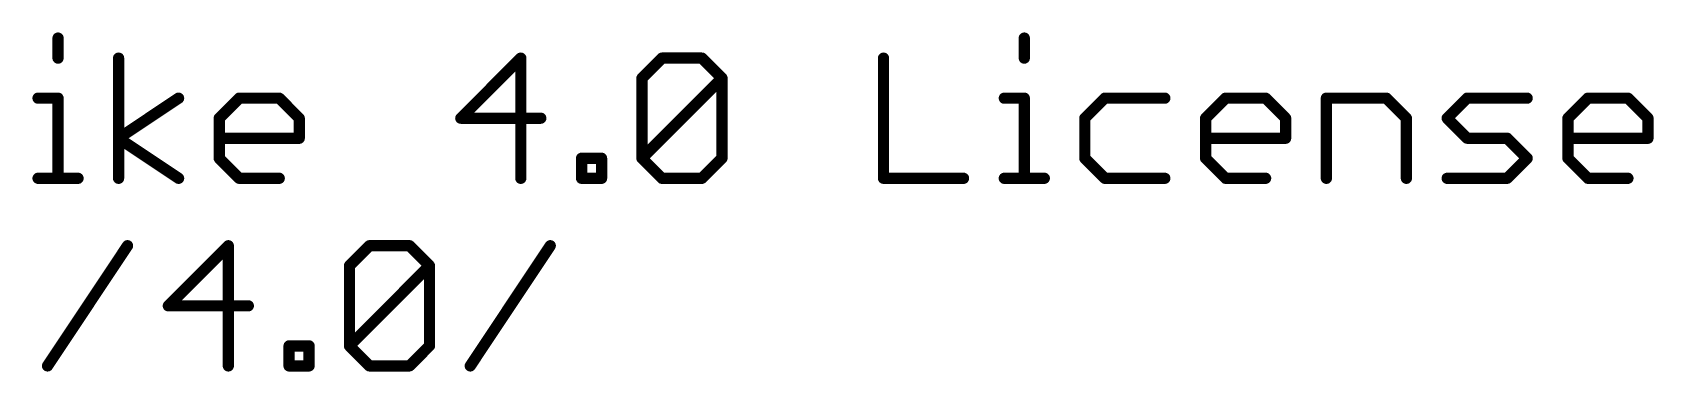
# Model space of a CAD drawing. Extents: x 0 to 108, y -11 to 121.
# Drawn here: x 86.4 to 108.38, y -7.62 to -3.03 of the extents above; entities that cross this region are included whole.
import ezdxf

# ---------------------------------------------------------------- set-up
doc = ezdxf.new("R2010")
doc.units = 0
doc.layers.add('51', color=53, linetype='CONTINUOUS')

msp = doc.modelspace()

# ---------------------------------------------------------------- linework, layer by layer
at = {"layer": '51', "const_width": 0.1524}
for points in [[(86.7495, -3.1056), (86.7495, -3.3768)], [(99.8467, -3.1056), (99.8467, -3.3768)], [(87.5698, -5.0038), (87.5698, -3.3768)], [(93.0219, -3.3768), (92.2084, -4.1903)], [(93.0219, -5.0038), (93.0219, -3.3768)], [(94.6641, -3.648), (94.9353, -3.3768)], [(94.9353, -3.3768), (95.4776, -3.3768)], [(95.4776, -3.3768), (95.7488, -3.648)], [(97.9384, -3.3768), (97.9384, -5.0038)], [(94.6641, -4.7326), (94.6641, -3.648)], [(94.6641, -4.7326), (95.7488, -3.648)], [(95.7488, -3.648), (95.7488, -4.7326)], [(86.4783, -3.9191), (86.7495, -3.9191)], [(86.7495, -3.9191), (86.7495, -5.0038)], [(87.5698, -4.4615), (88.3833, -3.9191)], [(88.9341, -4.1903), (89.2052, -3.9191)], [(89.2052, -3.9191), (89.7476, -3.9191)], [(89.7476, -3.9191), (90.0187, -4.1903)], [(99.5756, -3.9191), (99.8467, -3.9191)], [(99.8467, -3.9191), (99.8467, -5.0038)], [(100.9382, -3.9191), (100.667, -4.1903)], [(101.7517, -3.9191), (100.9382, -3.9191)], [(102.3042, -4.1903), (102.5753, -3.9191)], [(102.5753, -3.9191), (103.1177, -3.9191)], [(103.1177, -3.9191), (103.3888, -4.1903)], [(103.9413, -5.0038), (103.9413, -3.9191)], [(103.9413, -3.9191), (104.7548, -3.9191)], [(104.7548, -3.9191), (105.026, -4.1903)], [(105.5785, -4.1903), (105.8496, -3.9191)], [(105.8496, -3.9191), (106.6631, -3.9191)], [(107.2156, -4.1903), (107.4868, -3.9191)], [(107.4868, -3.9191), (108.0291, -3.9191)], [(108.0291, -3.9191), (108.3003, -4.1903)], [(88.9341, -4.7326), (88.9341, -4.1903)], [(90.0187, -4.1903), (90.0187, -4.4615)], [(92.2084, -4.1903), (93.293, -4.1903)], [(100.667, -4.1903), (100.667, -4.7326)], [(102.3042, -4.7326), (102.3042, -4.1903)], [(103.3888, -4.1903), (103.3888, -4.4615)], [(105.026, -4.1903), (105.026, -5.0038)], [(105.8496, -4.4615), (105.5785, -4.1903)], [(107.2156, -4.7326), (107.2156, -4.1903)], [(108.3003, -4.1903), (108.3003, -4.4615)], [(88.3833, -5.0038), (87.5698, -4.4615)], [(90.0187, -4.4615), (88.9341, -4.4615)], [(103.3888, -4.4615), (102.3042, -4.4615)], [(106.392, -4.4615), (105.8496, -4.4615)], [(106.6631, -4.7326), (106.392, -4.4615)], [(108.3003, -4.4615), (107.2156, -4.4615)], [(89.2052, -5.0038), (88.9341, -4.7326)], [(93.8455, -5.0038), (93.8455, -4.7326)], [(93.8455, -4.7326), (94.1167, -4.7326)], [(94.1167, -4.7326), (94.1167, -5.0038)], [(94.9353, -5.0038), (94.6641, -4.7326)], [(95.7488, -4.7326), (95.4776, -5.0038)], [(100.667, -4.7326), (100.9382, -5.0038)], [(102.5753, -5.0038), (102.3042, -4.7326)], [(106.392, -5.0038), (106.6631, -4.7326)], [(107.4868, -5.0038), (107.2156, -4.7326)], [(86.4783, -5.0038), (87.0207, -5.0038)], [(89.7476, -5.0038), (89.2052, -5.0038)], [(94.1167, -5.0038), (93.8455, -5.0038)], [(95.4776, -5.0038), (94.9353, -5.0038)], [(97.9384, -5.0038), (99.0231, -5.0038)], [(99.5756, -5.0038), (100.1179, -5.0038)], [(100.9382, -5.0038), (101.7517, -5.0038)], [(103.1177, -5.0038), (102.5753, -5.0038)], [(105.5785, -5.0038), (106.392, -5.0038)], [(108.0291, -5.0038), (107.4868, -5.0038)], [(86.6067, -7.5438), (87.6914, -5.9168)], [(89.0574, -5.9168), (88.2439, -6.7303)], [(89.0574, -7.5438), (89.0574, -5.9168)], [(90.6996, -6.188), (90.9708, -5.9168)], [(90.9708, -5.9168), (91.5131, -5.9168)], [(91.5131, -5.9168), (91.7843, -6.188)], [(92.3368, -7.5438), (93.4214, -5.9168)], [(90.6996, -7.2726), (90.6996, -6.188)], [(90.6996, -7.2726), (91.7843, -6.188)], [(91.7843, -6.188), (91.7843, -7.2726)], [(88.2439, -6.7303), (89.3285, -6.7303)], [(89.881, -7.5438), (89.881, -7.2726)], [(89.881, -7.2726), (90.1522, -7.2726)], [(90.1522, -7.2726), (90.1522, -7.5438)], [(90.9708, -7.5438), (90.6996, -7.2726)], [(91.7843, -7.2726), (91.5131, -7.5438)], [(90.1522, -7.5438), (89.881, -7.5438)], [(91.5131, -7.5438), (90.9708, -7.5438)]]:
    msp.add_lwpolyline(points, dxfattribs=at)
at = {"layer": '51', "const_width": 0.0762}
for points in [[(86.7876, -3.1056, 1), (86.7114, -3.1056)], [(99.8848, -3.1056, 1), (99.8086, -3.1056)], [(86.7114, -3.3768, 1), (86.7876, -3.3768)], [(87.6079, -3.3768, 1), (87.5317, -3.3768)], [(93.06, -3.3768, 1), (92.9838, -3.3768)], [(93.0488, -3.4038, 1), (92.9949, -3.3499)], [(94.9353, -3.3387, 1), (94.9353, -3.4149)], [(94.9622, -3.4038, 1), (94.9083, -3.3499)], [(95.5045, -3.3499, 1), (95.4507, -3.4038)], [(95.4776, -3.4149, 1), (95.4776, -3.3387)], [(97.9765, -3.3768, 1), (97.9003, -3.3768)], [(99.8086, -3.3768, 1), (99.8848, -3.3768)], [(94.7022, -3.648, 1), (94.626, -3.648)], [(94.6372, -3.621, 1), (94.691, -3.6749)], [(95.7869, -3.648, 1), (95.7107, -3.648)], [(95.7757, -3.6749, 1), (95.7218, -3.621)], [(95.7218, -3.6749, 1), (95.7757, -3.621)], [(86.4783, -3.881, 1), (86.4783, -3.9572)], [(86.7876, -3.9191, 1), (86.7114, -3.9191)], [(86.7495, -3.9572, 1), (86.7495, -3.881)], [(88.4044, -3.9508, 1), (88.3621, -3.8874)], [(89.2052, -3.881, 1), (89.2052, -3.9572)], [(89.2322, -3.9461, 1), (89.1783, -3.8922)], [(89.7745, -3.8922, 1), (89.7206, -3.9461)], [(89.7476, -3.9572, 1), (89.7476, -3.881)], [(99.5756, -3.881, 1), (99.5756, -3.9572)], [(99.8848, -3.9191, 1), (99.8086, -3.9191)], [(99.8467, -3.9572, 1), (99.8467, -3.881)], [(100.9382, -3.881, 1), (100.9382, -3.9572)], [(100.9651, -3.9461, 1), (100.9112, -3.8922)], [(101.7517, -3.9572, 1), (101.7517, -3.881)], [(102.5753, -3.881, 1), (102.5753, -3.9572)], [(102.6023, -3.9461, 1), (102.5484, -3.8922)], [(103.1446, -3.8922, 1), (103.0907, -3.9461)], [(103.1177, -3.9572, 1), (103.1177, -3.881)], [(103.9794, -3.9191, 1), (103.9032, -3.9191)], [(103.9413, -3.881, 1), (103.9413, -3.9572)], [(104.7818, -3.8922, 1), (104.7279, -3.9461)], [(104.7548, -3.9572, 1), (104.7548, -3.881)], [(105.8496, -3.881, 1), (105.8496, -3.9572)], [(105.8766, -3.9461, 1), (105.8227, -3.8922)], [(106.6631, -3.9572, 1), (106.6631, -3.881)], [(107.4868, -3.881, 1), (107.4868, -3.9572)], [(107.5137, -3.9461, 1), (107.4599, -3.8922)], [(108.0561, -3.8922, 1), (108.0022, -3.9461)], [(108.0291, -3.9572, 1), (108.0291, -3.881)], [(88.9722, -4.1903, 1), (88.896, -4.1903)], [(88.9071, -4.1634, 1), (88.961, -4.2172)], [(90.0568, -4.1903, 1), (89.9806, -4.1903)], [(89.9918, -4.2172, 1), (90.0457, -4.1634)], [(92.2084, -4.1522, 1), (92.2084, -4.2284)], [(92.1814, -4.1634, 1), (92.2353, -4.2172)], [(93.293, -4.2284, 1), (93.293, -4.1522)], [(100.7051, -4.1903, 1), (100.6289, -4.1903)], [(100.6401, -4.1634, 1), (100.694, -4.2172)], [(102.3423, -4.1903, 1), (102.2661, -4.1903)], [(102.2772, -4.1634, 1), (102.3311, -4.2172)], [(103.4269, -4.1903, 1), (103.3507, -4.1903)], [(103.3619, -4.2172, 1), (103.4158, -4.1634)], [(105.0641, -4.1903, 1), (104.9879, -4.1903)], [(104.999, -4.2172, 1), (105.0529, -4.1634)], [(105.6054, -4.1634, 1), (105.5515, -4.2172)], [(105.5515, -4.1634, 1), (105.6054, -4.2172)], [(107.2537, -4.1903, 1), (107.1775, -4.1903)], [(107.1887, -4.1634, 1), (107.2426, -4.2172)], [(108.3384, -4.1903, 1), (108.2622, -4.1903)], [(108.2734, -4.2172, 1), (108.3272, -4.1634)], [(87.5909, -4.4298, 1), (87.5486, -4.4932)], [(87.5486, -4.4298, 1), (87.5909, -4.4932)], [(88.9341, -4.4234, 1), (88.9341, -4.4996)], [(90.0187, -4.4996, 1), (90.0187, -4.4234)], [(102.3042, -4.4234, 1), (102.3042, -4.4996)], [(103.3888, -4.4996, 1), (103.3888, -4.4234)], [(105.8496, -4.4234, 1), (105.8496, -4.4996)], [(106.4189, -4.4345, 1), (106.365, -4.4884)], [(106.392, -4.4996, 1), (106.392, -4.4234)], [(107.2156, -4.4234, 1), (107.2156, -4.4996)], [(108.3003, -4.4996, 1), (108.3003, -4.4234)], [(89.9806, -4.4615, 1), (90.0568, -4.4615)], [(103.3507, -4.4615, 1), (103.4269, -4.4615)], [(105.8227, -4.4884, 1), (105.8766, -4.4345)], [(108.2622, -4.4615, 1), (108.3384, -4.4615)], [(88.961, -4.7057, 1), (88.9071, -4.7596)], [(88.896, -4.7326, 1), (88.9722, -4.7326)], [(93.8836, -4.7326, 1), (93.8074, -4.7326)], [(93.8455, -4.6945, 1), (93.8455, -4.7707)], [(94.1548, -4.7326, 1), (94.0786, -4.7326)], [(94.1167, -4.7707, 1), (94.1167, -4.6945)], [(94.691, -4.7057, 1), (94.6372, -4.7596)], [(94.6372, -4.7057, 1), (94.691, -4.7596)], [(94.626, -4.7326, 1), (94.7022, -4.7326)], [(95.7107, -4.7326, 1), (95.7869, -4.7326)], [(95.7757, -4.7596, 1), (95.7218, -4.7057)], [(100.694, -4.7057, 1), (100.6401, -4.7596)], [(100.6289, -4.7326, 1), (100.7051, -4.7326)], [(102.3311, -4.7057, 1), (102.2772, -4.7596)], [(102.2661, -4.7326, 1), (102.3423, -4.7326)], [(106.6901, -4.7596, 1), (106.6362, -4.7057)], [(106.6362, -4.7596, 1), (106.6901, -4.7057)], [(107.2426, -4.7057, 1), (107.1887, -4.7596)], [(107.1775, -4.7326, 1), (107.2537, -4.7326)], [(86.4783, -4.9657, 1), (86.4783, -5.0419)], [(86.7114, -5.0038, 1), (86.7876, -5.0038)], [(87.0207, -5.0419, 1), (87.0207, -4.9657)], [(87.5317, -5.0038, 1), (87.6079, -5.0038)], [(88.3621, -5.0355, 1), (88.4044, -4.9721)], [(89.2052, -4.9657, 1), (89.2052, -5.0419)], [(89.1783, -5.0307, 1), (89.2322, -4.9769)], [(89.7476, -5.0419, 1), (89.7476, -4.9657)], [(92.9838, -5.0038, 1), (93.06, -5.0038)], [(93.8455, -4.9657, 1), (93.8455, -5.0419)], [(93.8074, -5.0038, 1), (93.8836, -5.0038)], [(94.0786, -5.0038, 1), (94.1548, -5.0038)], [(94.1167, -5.0419, 1), (94.1167, -4.9657)], [(94.9353, -4.9657, 1), (94.9353, -5.0419)], [(94.9083, -5.0307, 1), (94.9622, -4.9769)], [(95.4507, -4.9769, 1), (95.5045, -5.0307)], [(95.4776, -5.0419, 1), (95.4776, -4.9657)], [(97.9384, -4.9657, 1), (97.9384, -5.0419)], [(97.9003, -5.0038, 1), (97.9765, -5.0038)], [(99.0231, -5.0419, 1), (99.0231, -4.9657)], [(99.5756, -4.9657, 1), (99.5756, -5.0419)], [(99.8086, -5.0038, 1), (99.8848, -5.0038)], [(100.1179, -5.0419, 1), (100.1179, -4.9657)], [(100.9382, -4.9657, 1), (100.9382, -5.0419)], [(100.9112, -5.0307, 1), (100.9651, -4.9769)], [(101.7517, -5.0419, 1), (101.7517, -4.9657)], [(102.5753, -4.9657, 1), (102.5753, -5.0419)], [(102.5484, -5.0307, 1), (102.6023, -4.9769)], [(103.1177, -5.0419, 1), (103.1177, -4.9657)], [(103.9032, -5.0038, 1), (103.9794, -5.0038)], [(104.9879, -5.0038, 1), (105.0641, -5.0038)], [(105.5785, -4.9657, 1), (105.5785, -5.0419)], [(106.365, -4.9769, 1), (106.4189, -5.0307)], [(106.392, -5.0419, 1), (106.392, -4.9657)], [(107.4868, -4.9657, 1), (107.4868, -5.0419)], [(107.4599, -5.0307, 1), (107.5137, -4.9769)], [(108.0291, -5.0419, 1), (108.0291, -4.9657)], [(87.7231, -5.9379, 1), (87.6597, -5.8957)], [(89.0955, -5.9168, 1), (89.0193, -5.9168)], [(89.0843, -5.9438, 1), (89.0304, -5.8899)], [(90.9708, -5.8787, 1), (90.9708, -5.9549)], [(90.9977, -5.9438, 1), (90.9438, -5.8899)], [(91.5401, -5.8899, 1), (91.4862, -5.9438)], [(91.5131, -5.9549, 1), (91.5131, -5.8787)], [(93.4531, -5.9379, 1), (93.3897, -5.8957)], [(90.7377, -6.188, 1), (90.6615, -6.188)], [(90.6727, -6.161, 1), (90.7266, -6.2149)], [(91.8224, -6.188, 1), (91.7462, -6.188)], [(91.8112, -6.2149, 1), (91.7573, -6.161)], [(91.7573, -6.2149, 1), (91.8112, -6.161)], [(88.2439, -6.6922, 1), (88.2439, -6.7684)], [(88.2169, -6.7034, 1), (88.2708, -6.7572)], [(89.3285, -6.7684, 1), (89.3285, -6.6922)], [(89.9191, -7.2726, 1), (89.8429, -7.2726)], [(89.881, -7.2345, 1), (89.881, -7.3107)], [(90.1903, -7.2726, 1), (90.1141, -7.2726)], [(90.1522, -7.3107, 1), (90.1522, -7.2345)], [(90.7266, -7.2457, 1), (90.6727, -7.2996)], [(90.6727, -7.2457, 1), (90.7266, -7.2996)], [(90.6615, -7.2726, 1), (90.7377, -7.2726)], [(91.7462, -7.2726, 1), (91.8224, -7.2726)], [(91.8112, -7.2996, 1), (91.7573, -7.2457)], [(89.881, -7.5057, 1), (89.881, -7.5819)], [(90.1522, -7.5819, 1), (90.1522, -7.5057)], [(90.9708, -7.5057, 1), (90.9708, -7.5819)], [(91.5131, -7.5819, 1), (91.5131, -7.5057)], [(86.575, -7.5227, 1), (86.6384, -7.5649)], [(89.0193, -7.5438, 1), (89.0955, -7.5438)], [(89.8429, -7.5438, 1), (89.9191, -7.5438)], [(90.1141, -7.5438, 1), (90.1903, -7.5438)], [(90.9438, -7.5707, 1), (90.9977, -7.5169)], [(91.4862, -7.5169, 1), (91.5401, -7.5707)], [(92.3051, -7.5227, 1), (92.3685, -7.5649)]]:
    msp.add_lwpolyline(points, format="xyb", dxfattribs=at)

doc.saveas('drawing.dxf')
